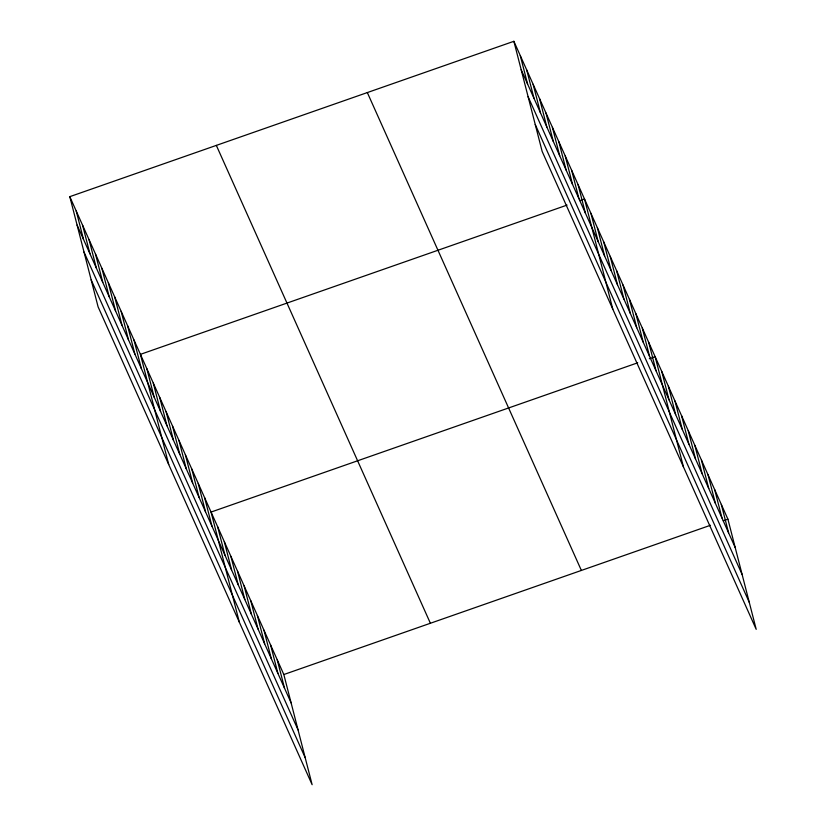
<?xml version="1.0" encoding="UTF-8"?>
<svg xmlns="http://www.w3.org/2000/svg" width="826" height="826" viewBox="0 0 826 826"><rect width="100%" height="100%" fill="white"/><g stroke="black" fill="none" stroke-linecap="round" stroke-linejoin="round"><path stroke-width="1.24" d="M69.797 196.66L283.834 674.532L312.125 784.7L98.087 306.828L69.797 196.66L513.875 41.3L727.913 519.172L756.203 629.34L542.166 151.468L513.875 41.3M567.059 205.096L140.43 354.354L168.721 464.532M579.852 200.625L584.509 198.994L612.799 309.172M637.693 362.8L211.064 512.058L239.354 622.226M649.329 358.732L655.142 356.698L683.432 466.866M283.834 674.532L710.474 525.274M723.266 520.793L727.913 519.172M521.175 69.714L735.212 547.586M528.093 96.694L742.14 574.566M535.238 124.489L749.275 602.361M367.333 92.574L581.37 570.436M216.34 145.397L430.387 623.258M77.097 225.075L291.134 702.947M84.015 252.054L298.062 729.926M91.159 279.849L305.197 757.721M721.304 504.397L728.594 532.811M714.686 489.632L721.986 518.047M708.068 474.857L715.368 503.271M701.45 460.092L708.749 488.507M694.842 445.317L702.131 473.732M688.223 430.542L695.523 458.967M681.605 415.777L688.905 444.192M674.987 401.002L682.286 429.417M668.379 386.238L675.668 414.652M661.76 371.463L669.05 399.877M648.72 342.356L656.02 370.771M642.298 328.025L649.597 356.44M635.875 313.684L643.175 342.098M629.453 299.353L636.753 327.767M623.031 285.011L630.331 313.426M616.619 270.68L623.909 299.095M610.197 256.339L617.487 284.753M603.775 242.008L611.064 270.422M597.353 227.666L604.642 256.081M590.931 213.335L598.231 241.75M578.086 184.663L585.386 213.077M571.664 170.321L578.964 198.736M565.242 155.99L572.542 184.404M558.82 141.649L566.12 170.073M552.398 127.318L559.698 155.732M545.986 112.976L553.275 141.401M539.564 98.645L546.853 127.059M533.142 84.304L540.431 112.728M526.72 69.973L534.009 98.387M520.297 55.631L527.587 84.056M277.226 659.757L284.516 688.172M270.608 644.992L277.908 673.407M263.99 630.217L271.289 658.632M257.371 615.453L264.671 643.867M250.763 600.678L258.053 629.092M244.145 585.902L251.434 614.327M237.527 571.138L244.826 599.552M230.908 556.363L238.208 584.777M224.3 541.598L231.59 570.012M217.682 526.823L224.971 555.237M204.641 497.717L211.941 526.131M198.219 483.386L205.519 511.8M191.797 469.044L199.097 497.459M185.375 454.713L192.675 483.127M178.953 440.372L186.253 468.786M172.541 426.04L179.831 454.455M166.119 411.699L173.408 440.113M159.697 397.368L166.986 425.782M153.275 383.027L160.564 411.441M146.852 368.695L154.152 397.11M134.008 340.023L141.308 368.437M127.586 325.681L134.886 354.096M121.164 311.35L128.464 339.765M114.742 297.009L122.041 325.434M108.32 282.678L115.619 311.092M101.897 268.336L109.197 296.761M95.486 254.005L102.775 282.42M89.063 239.664L96.353 268.089M82.641 225.333L89.931 253.747M76.219 211.002L83.509 239.416"/></g></svg>
